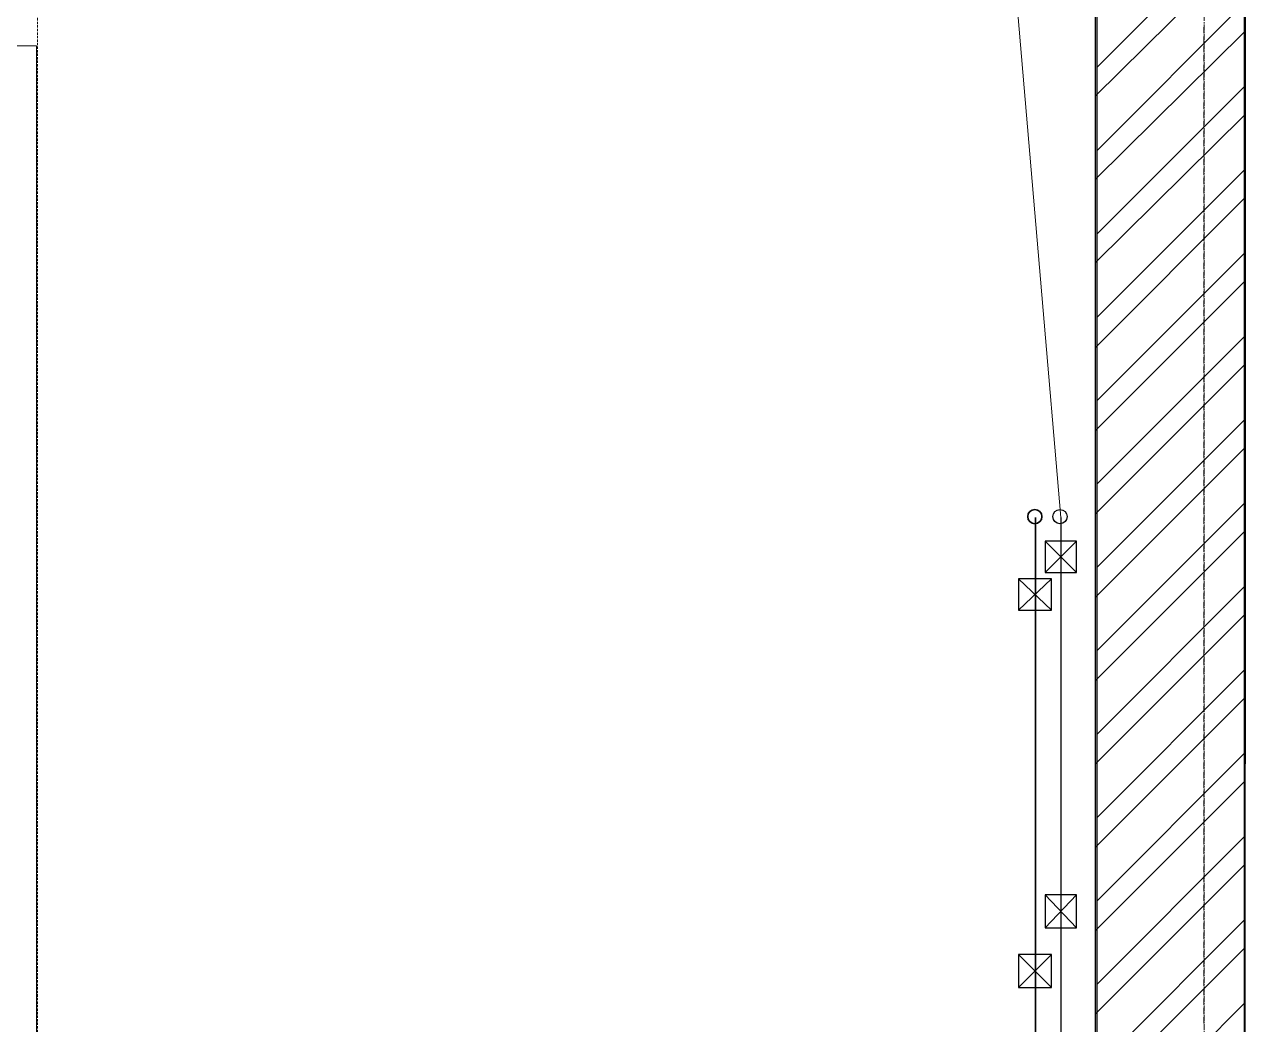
# Model space of a CAD drawing. Header units: millimetres. Extents: x -10178924 to 11692288, y -947381 to 58396.
# Drawn here: x 742931 to 746250, y -784611 to -781919 of the extents above; entities that cross this region are included whole.
import ezdxf

# ---------------------------------------------------------------- set-up
doc = ezdxf.new("R2010")
doc.units = ezdxf.units.MM
doc.linetypes.add('невидимая', pattern=[9.525, 6.35, -3.175])
doc.linetypes.add('осевая', pattern=[50.8, 31.75, -6.35, 6.35, -6.35])
for name, color, linetype, lineweight in [('PDF _0', 7, 'Continuous', 9), ('PDF _Текст', 7, 'Continuous', 5), ('Контур пол Подвал', 7, 'Continuous', 9), ('Размеры осевые', 153, 'Continuous', 9), ('Стены.1', 7, 'Continuous', 25), ('ШТРИХОВКА', 252, 'Continuous', 15)]:
    doc.layers.add(name, color=color, linetype=linetype, lineweight=lineweight)
for name, color, linetype in [('PDF _ВК_В1', 5, 'Continuous'), ('PDF _ВК_Т3', 1, 'Continuous'), ('PDF _Стены внутр.1', 7, 'Continuous'), ('PDF _Стены.1', 7, 'Continuous'), ('Стены внутр.1', 7, 'Continuous')]:
    doc.layers.add(name, color=color, linetype=linetype)
for name, color, linetype, true_color in [('PDF _Контур пол Подвал', 7, 'Continuous', 0xcd6928), ('PDF _Размеры осевые', 7, 'Continuous', 0x5d6970), ('PDF _штриховка', 7, 'Continuous', 0x95834a)]:
    doc.layers.add(name, color=color, linetype=linetype, true_color=true_color)

# ---------------------------------------------------------------- blocks, each defined once
blk = doc.blocks.new('A$C5282721b')
at = {"layer": 'ШТРИХОВКА', "ltscale": 100, "true_color": 0x000000, "transparency": 33554687}
h = blk.add_hatch(dxfattribs=at)
h.set_pattern_fill('ANSI31', color=18, scale=50)
h.set_pattern_definition([(45, (-79853.19, 25128.16), (-112.2532, 112.2532), [])])
h.paths.add_polyline_path([(23461.119, -5698.72), (20726.119, -5698.72), (20726.119, -6098.72), (23461.119, -6098.72), (23461.119, -6515.547), (23861.119, -6515.547), (23861.119, -5328.486), (23461.119, -5328.486)], flags=17)
h.paths.add_polyline_path([(17846.22, -11596.906), (8196.095, -11596.906), (8096.091, -11596.906), (5081.5, -11596.906), (5081.5, -12156.906), (17846.22, -12156.906), (17846.22, -11876.906)], flags=17)
h.paths.add_polyline_path([(8216.705, -5698.72), (8216.779, -6098.72), (19406.923, -6098.72), (19406.923, -5698.72)], flags=16)
h.paths.add_polyline_path([(4011.5, -12156.906), (4011.5, -11596.906), (86.923, -11596.906), (86.923, -9009.38), (86.923, -8929.368), (86.923, -6098.72), (3721.276, -6098.72), (3801.387, -6098.72), (9286.442, -6098.72), (9286.779, -5698.72), (86.923, -5698.72), (86.923, -161.943), (23461.119, -161.943), (23461.119, -4567.801), (23861.119, -4567.801), (23861.119, -3119.021), (23861.119, -2969.021), (23861.119, -161.943), (24472.507, -161.943), (29133.626, -161.943), (29283.626, -161.943), (29940.503, -161.943), (29940.503, 398.057), (-473.077, 398.057), (-473.077, -11800), (-473.077, -12156.906), (-0.293, -12156.906)])
h.paths.add_polyline_path([(23861.119, -9596.906), (23461.119, -9596.906), (23461.119, -11596.906), (18816.22, -11596.906), (18816.22, -12156.906), (23301.119, -12156.906), (23301.119, -15862.111), (25035.25, -15862.111), (25595.277, -15862.111), (25744.391, -15862.111), (25744.391, -15302.111), (23861.119, -15302.111), (23861.119, -12066.906)])
h.paths.add_polyline_path([(23461.119, -8546.906), (23861.119, -8546.906), (23861.119, -7571.566), (23461.119, -7571.566)], flags=17)
at = {"layer": 'Контур пол Подвал', "color": 18, "linetype": 'невидимая', "true_color": 0x000000, "transparency": 33554687}
blk.add_line((20606.923, -5698.72), (20606.923, -161.943), dxfattribs=at)
at = {"layer": 'Размеры осевые', "color": 251, "linetype": 'осевая', "ltscale": 0.5, "transparency": 33554687}
blk.add_line((23750, -19000), (23750, 1500), dxfattribs=at)
at = {"layer": 'Стены внутр.1', "color": 18, "true_color": 0x000000, "transparency": 33554687}
blk.add_line((23861.119, -2969.021), (23861.119, -3119.021), dxfattribs=at)
at = {"layer": 'Стены внутр.1', "color": 18, "linetype": 'Continuous', "true_color": 0x000000, "transparency": 33554687, "flags": 128}
for points in [[(23461.119, -161.943), (23461.119, -4567.801)], [(23861.119, -2969.021), (23861.119, -161.943)], [(23861.119, -4567.801), (23861.119, -3119.021)]]:
    blk.add_lwpolyline(points, dxfattribs=at)
at = {"layer": 'Стены.1', "color": 18, "linetype": 'Continuous', "true_color": 0x000000, "transparency": 33554687}
blk.add_line((23861.119, -161.943), (23861.119, -2969.021), dxfattribs=at)

msp = doc.modelspace()

# ---------------------------------------------------------------- linework, layer by layer
at = {"layer": 'PDF _0', "lineweight": 25}
for points in [[(745680.1, -783394), (745764.8, -783394), (745764.8, -783309.3), (745680.1, -783309.3)], [(745608.2, -783495.6), (745697.1, -783495.6), (745697.1, -783410.9), (745608.2, -783410.9)], [(745680.1, -784350.7), (745764.8, -784350.7), (745764.8, -784261.8), (745680.1, -784261.8)], [(745608.2, -784511.6), (745697.1, -784511.6), (745697.1, -784422.7), (745608.2, -784422.7)]]:
    msp.add_lwpolyline(points, close=True, dxfattribs=at)
for points in [[(745680.1, -783309.3), (745764.8, -783394)], [(745764.8, -783309.3), (745680.2, -783394)], [(745608.2, -783410.9), (745697.1, -783495.6)], [(745697.1, -783410.9), (745608.2, -783495.6)], [(745680.1, -784261.8), (745764.8, -784350.7)], [(745764.8, -784261.8), (745680.2, -784350.7)], [(745608.2, -784422.7), (745697.1, -784511.6)], [(745697.1, -784422.7), (745608.2, -784511.6)]]:
    msp.add_lwpolyline(points, dxfattribs=at)
at = {"layer": 'PDF _ВК_В1', "lineweight": 30}
msp.add_lwpolyline([(745722.5, -783245.8), (745722.5, -785747.6)], dxfattribs=at)
msp.add_circle((745720.4, -783243.7), 19.1, dxfattribs=at)
msp.add_circle((745720.4, -783243.7), 19.1, dxfattribs=at)
at = {"layer": 'PDF _ВК_Т3', "lineweight": 35}
msp.add_lwpolyline([(745654.7, -783245.8), (745654.7, -785527.5)], dxfattribs=at)
msp.add_circle((745652.6, -783243.7), 19.1, dxfattribs=at)
msp.add_circle((745652.6, -783243.7), 19.1, dxfattribs=at)
at = {"layer": 'PDF _Контур пол Подвал', "lineweight": 9}
for points in [[(742962.3, -781975.8), (731862.9, -781975.8)], [(742962.3, -786488.6), (742962.3, -781976)]]:
    msp.add_lwpolyline(points, dxfattribs=at)
at = {"layer": 'PDF _Размеры осевые', "lineweight": 9}
for points in [[(746107.7, -781920.8), (746107.7, -781920.8)], [(746107.7, -781941.9), (746107.7, -781925)], [(746107.7, -781946.2), (746107.7, -781946.2)], [(746107.7, -781967.3), (746107.7, -781950.4)], [(746107.7, -781971.6), (746107.7, -781971.6)], [(746107.7, -781992.7), (746107.7, -781975.8)], [(746107.7, -781997), (746107.7, -781997)], [(746107.7, -782018.1), (746107.7, -782001.2)], [(746107.7, -782022.4), (746107.7, -782022.4)], [(746107.7, -782043.5), (746107.7, -782026.6)], [(746107.7, -782047.8), (746107.7, -782047.8)], [(746107.7, -782068.9), (746107.7, -782052)], [(746107.7, -782073.2), (746107.7, -782073.2)], [(746107.7, -782094.3), (746107.7, -782077.4)], [(746107.7, -782098.6), (746107.7, -782098.6)], [(746107.7, -782119.7), (746107.7, -782102.8)], [(746107.7, -782124), (746107.7, -782124)], [(746107.7, -782145.1), (746107.7, -782128.2)], [(746107.7, -782149.4), (746107.7, -782149.4)], [(746107.7, -782170.5), (746107.7, -782153.6)], [(746107.7, -782174.8), (746107.7, -782174.8)], [(746107.7, -782195.9), (746107.7, -782179)], [(746107.7, -782200.2), (746107.7, -782200.2)], [(746107.7, -782221.3), (746107.7, -782204.4)], [(746107.7, -782225.6), (746107.7, -782225.6)], [(746107.7, -782246.7), (746107.7, -782229.8)], [(746107.7, -782251), (746107.7, -782251)], [(746107.7, -782272.1), (746107.7, -782255.2)], [(746107.7, -782276.4), (746107.7, -782276.4)], [(746107.7, -782297.5), (746107.7, -782280.6)], [(746107.7, -782301.8), (746107.7, -782301.8)], [(746107.7, -782322.9), (746107.7, -782306)], [(746107.7, -782327.2), (746107.7, -782327.2)], [(746107.7, -782348.3), (746107.7, -782331.4)], [(746107.7, -782352.6), (746107.7, -782352.6)], [(746107.7, -782373.7), (746107.7, -782356.8)], [(746107.7, -782378), (746107.7, -782378)], [(746107.7, -782399.1), (746107.7, -782382.2)], [(746107.7, -782403.4), (746107.7, -782403.4)], [(746107.7, -782424.5), (746107.7, -782407.6)], [(746107.7, -782428.8), (746107.7, -782428.8)], [(746107.7, -782449.9), (746107.7, -782433)], [(746107.7, -782454.2), (746107.7, -782454.2)], [(746107.7, -782475.3), (746107.7, -782458.4)], [(746107.7, -782479.6), (746107.7, -782479.6)], [(746107.7, -782500.7), (746107.7, -782483.8)], [(746107.7, -782505), (746107.7, -782505)], [(746107.7, -782526.1), (746107.7, -782509.2)], [(746107.7, -782530.4), (746107.7, -782530.4)], [(746107.7, -782551.5), (746107.7, -782534.6)], [(746107.7, -782555.8), (746107.7, -782555.8)], [(746107.7, -782576.9), (746107.7, -782560)], [(746107.7, -782581.2), (746107.7, -782581.2)], [(746107.7, -782602.3), (746107.7, -782585.4)], [(746107.7, -782606.6), (746107.7, -782606.6)], [(746107.7, -782627.7), (746107.7, -782610.8)], [(746107.7, -782632), (746107.7, -782632)], [(746107.7, -782653.1), (746107.7, -782636.2)], [(746107.7, -782657.4), (746107.7, -782657.4)], [(746107.7, -782678.5), (746107.7, -782661.6)], [(746107.7, -782682.8), (746107.7, -782682.8)], [(746107.7, -782703.9), (746107.7, -782687)], [(746107.7, -782708.2), (746107.7, -782708.2)], [(746107.7, -782729.3), (746107.7, -782712.4)], [(746107.7, -782733.6), (746107.7, -782733.6)], [(746107.7, -782754.7), (746107.7, -782737.8)], [(746107.7, -782759), (746107.7, -782759)], [(746107.7, -782780.1), (746107.7, -782763.2)], [(746107.7, -782784.4), (746107.7, -782784.4)], [(746107.7, -782805.5), (746107.7, -782788.6)], [(746107.7, -782809.8), (746107.7, -782809.8)], [(746107.7, -782830.9), (746107.7, -782814)], [(746107.7, -782835.2), (746107.7, -782835.2)], [(746107.7, -782856.3), (746107.7, -782839.4)], [(746107.7, -782860.6), (746107.7, -782860.6)], [(746107.7, -782881.7), (746107.7, -782864.8)], [(746107.7, -782886), (746107.7, -782886)], [(746107.7, -782907.1), (746107.7, -782890.2)], [(746107.7, -782911.4), (746107.7, -782911.4)], [(746107.7, -782932.5), (746107.7, -782915.6)], [(746107.7, -782936.8), (746107.7, -782936.8)], [(746107.7, -782957.9), (746107.7, -782941)], [(746107.7, -782962.2), (746107.7, -782962.2)], [(746107.7, -782983.3), (746107.7, -782966.4)], [(746107.7, -782987.6), (746107.7, -782987.6)], [(746107.7, -783008.7), (746107.7, -782991.8)], [(746107.7, -783013), (746107.7, -783013)], [(746107.7, -783034.1), (746107.7, -783017.2)], [(746107.7, -783038.4), (746107.7, -783038.4)], [(746107.7, -783059.5), (746107.7, -783042.6)], [(746107.7, -783063.8), (746107.7, -783063.8)], [(746107.7, -783084.9), (746107.7, -783068)], [(746107.7, -783089.2), (746107.7, -783089.2)], [(746107.7, -783110.3), (746107.7, -783093.4)], [(746107.7, -783114.6), (746107.7, -783114.6)], [(746107.7, -783135.7), (746107.7, -783118.8)], [(746107.7, -783140), (746107.7, -783140)], [(746107.7, -783161.1), (746107.7, -783144.2)], [(746107.7, -783165.4), (746107.7, -783165.4)], [(746107.7, -783186.5), (746107.7, -783169.6)], [(746107.7, -783190.8), (746107.7, -783190.8)], [(746107.7, -783211.9), (746107.7, -783195)], [(746107.7, -783216.2), (746107.7, -783216.2)], [(746107.7, -783237.3), (746107.7, -783220.4)], [(746107.7, -783241.6), (746107.7, -783241.6)], [(746107.7, -783262.7), (746107.7, -783245.8)], [(746107.7, -783267), (746107.7, -783267)], [(746107.7, -783288.1), (746107.7, -783271.2)], [(746107.7, -783292.4), (746107.7, -783292.4)], [(746107.7, -783313.5), (746107.7, -783296.6)], [(746107.7, -783317.8), (746107.7, -783317.8)], [(746107.7, -783338.9), (746107.7, -783322)], [(746107.7, -783343.2), (746107.7, -783343.2)], [(746107.7, -783364.3), (746107.7, -783347.4)], [(746107.7, -783368.6), (746107.7, -783368.6)], [(746107.7, -783389.7), (746107.7, -783372.8)], [(746107.7, -783394), (746107.7, -783394)], [(746107.7, -783415.1), (746107.7, -783398.2)], [(746107.7, -783419.4), (746107.7, -783419.4)], [(746107.7, -783440.5), (746107.7, -783423.6)], [(746107.7, -783444.8), (746107.7, -783444.8)], [(746107.7, -783465.9), (746107.7, -783449)], [(746107.7, -783470.2), (746107.7, -783470.2)], [(746107.7, -783491.3), (746107.7, -783474.4)], [(746107.7, -783495.6), (746107.7, -783495.6)], [(746107.7, -783516.7), (746107.7, -783499.8)], [(746107.7, -783521), (746107.7, -783521)], [(746107.7, -783542.1), (746107.7, -783525.2)], [(746107.7, -783546.4), (746107.7, -783546.4)], [(746107.7, -783567.5), (746107.7, -783550.6)], [(746107.7, -783571.8), (746107.7, -783571.8)], [(746107.7, -783592.9), (746107.7, -783576)], [(746107.7, -783597.2), (746107.7, -783597.2)], [(746107.7, -783618.3), (746107.7, -783601.4)], [(746107.7, -783622.6), (746107.7, -783622.6)], [(746107.7, -783643.7), (746107.7, -783626.8)], [(746107.7, -783648), (746107.7, -783648)], [(746107.7, -783669.1), (746107.7, -783652.2)], [(746107.7, -783673.4), (746107.7, -783673.4)], [(746107.7, -783694.5), (746107.7, -783677.6)], [(746107.7, -783698.8), (746107.7, -783698.8)], [(746107.7, -783719.9), (746107.7, -783703)], [(746107.7, -783724.2), (746107.7, -783724.2)], [(746107.7, -783745.3), (746107.7, -783728.4)], [(746107.7, -783749.6), (746107.7, -783749.6)], [(746107.7, -783770.7), (746107.7, -783753.8)], [(746107.7, -783775), (746107.7, -783775)], [(746107.7, -783796.1), (746107.7, -783779.2)], [(746107.7, -783800.4), (746107.7, -783800.4)], [(746107.7, -783821.5), (746107.7, -783804.6)], [(746107.7, -783825.8), (746107.7, -783825.8)], [(746107.7, -783846.9), (746107.7, -783830)], [(746107.7, -783851.2), (746107.7, -783851.2)], [(746107.7, -783872.3), (746107.7, -783855.4)], [(746107.7, -783876.6), (746107.7, -783876.6)], [(746107.7, -783897.7), (746107.7, -783880.8)], [(746107.7, -783902), (746107.7, -783902)], [(746107.7, -783923.1), (746107.7, -783906.2)], [(746107.7, -783927.4), (746107.7, -783927.4)], [(746107.7, -783948.5), (746107.7, -783931.6)], [(746107.7, -783952.8), (746107.7, -783952.8)], [(746107.7, -783973.9), (746107.7, -783957)], [(746107.7, -783978.2), (746107.7, -783978.2)], [(746107.7, -783999.3), (746107.7, -783982.4)], [(746107.7, -784003.6), (746107.7, -784003.6)], [(746107.7, -784024.7), (746107.7, -784007.8)], [(746107.7, -784029), (746107.7, -784029)], [(746107.7, -784050.1), (746107.7, -784033.2)], [(746107.7, -784054.4), (746107.7, -784054.4)], [(746107.7, -784075.5), (746107.7, -784058.6)], [(746107.7, -784079.8), (746107.7, -784079.8)], [(746107.7, -784100.9), (746107.7, -784084)], [(746107.7, -784105.2), (746107.7, -784105.2)], [(746107.7, -784126.3), (746107.7, -784109.4)], [(746107.7, -784130.6), (746107.7, -784130.6)], [(746107.7, -784151.7), (746107.7, -784134.8)], [(746107.7, -784156), (746107.7, -784156)], [(746107.7, -784177.1), (746107.7, -784160.2)], [(746107.7, -784181.4), (746107.7, -784181.4)], [(746107.7, -784202.5), (746107.7, -784185.6)], [(746107.7, -784206.8), (746107.7, -784206.8)], [(746107.7, -784227.9), (746107.7, -784211)], [(746107.7, -784232.2), (746107.7, -784232.2)], [(746107.7, -784253.3), (746107.7, -784236.4)], [(746107.7, -784257.6), (746107.7, -784257.6)], [(746107.7, -784278.7), (746107.7, -784261.8)], [(746107.7, -784283), (746107.7, -784283)], [(746107.7, -784304.1), (746107.7, -784287.2)], [(746107.7, -784308.4), (746107.7, -784308.4)], [(746107.7, -784329.5), (746107.7, -784312.6)], [(746107.7, -784333.8), (746107.7, -784333.8)], [(746107.7, -784354.9), (746107.7, -784338)], [(746107.7, -784359.2), (746107.7, -784359.2)], [(746107.7, -784380.3), (746107.7, -784363.4)], [(746107.7, -784384.6), (746107.7, -784384.6)], [(746107.7, -784405.7), (746107.7, -784388.8)], [(746107.7, -784410), (746107.7, -784410)], [(746107.7, -784431.1), (746107.7, -784414.2)], [(746107.7, -784435.4), (746107.7, -784435.4)], [(746107.7, -784456.5), (746107.7, -784439.6)], [(746107.7, -784460.8), (746107.7, -784460.8)], [(746107.7, -784481.9), (746107.7, -784465)], [(746107.7, -784486.2), (746107.7, -784486.2)], [(746107.7, -784507.3), (746107.7, -784490.4)], [(746107.7, -784511.6), (746107.7, -784511.6)], [(746107.7, -784532.7), (746107.7, -784515.8)], [(746107.7, -784537), (746107.7, -784537)], [(746107.7, -784558.1), (746107.7, -784541.2)], [(746107.7, -784562.4), (746107.7, -784562.4)], [(746107.7, -784583.5), (746107.7, -784566.6)], [(746107.7, -784587.8), (746107.7, -784587.8)], [(746107.7, -784608.9), (746107.7, -784592)]]:
    msp.add_lwpolyline(points, dxfattribs=at)
at = {"layer": 'PDF _Стены внутр.1', "lineweight": 25}
for points in [[(745815.6, -780951.3), (745815.6, -785358.1), (745815.6, -786488.3)], [(746217.8, -783910.4), (746217.8, -783758), (746217.8, -780951.4)], [(745815.6, -789337.6), (746217.8, -789337.6), (746217.8, -788364), (746217.8, -785358.4), (746217.8, -783910.7)]]:
    msp.add_lwpolyline(points, dxfattribs=at)
at = {"layer": 'PDF _Стены.1', "lineweight": 25}
msp.add_lwpolyline([(746827.4, -780951.3), (746217.8, -780951.3), (746217.8, -783757.9)], dxfattribs=at)
at = {"layer": 'PDF _Текст'}
msp.add_lwpolyline([(745722.5, -783245.8), (745341.5, -778784), (745443.1, -778784), (748232.8, -778784)], dxfattribs=at)
at = {"layer": 'PDF _штриховка', "color": 251, "lineweight": 5, "true_color": 0x636466}
for points in [[(745815.6, -782111.3), (746217.8, -781713.3)], [(745815.6, -782335.6), (746217.8, -781937.7)], [(745815.6, -782560), (746217.8, -782162.1)], [(745815.6, -782788.6), (746217.8, -782386.4)], [(745815.6, -783013), (746217.8, -782610.8)], [(745815.6, -783237.3), (746217.8, -782835.2)], [(745815.6, -783461.7), (746217.8, -783059.5)], [(745815.6, -783686.1), (746217.8, -783283.9)], [(745815.6, -783910.4), (746217.8, -783508.3)], [(745815.6, -784134.8), (746217.8, -783732.6)], [(745815.6, -784359.2), (746217.8, -783957)], [(745815.6, -784583.5), (746217.8, -784181.4)], [(745815.6, -784807.9), (746217.8, -784405.8)]]:
    msp.add_lwpolyline(points, dxfattribs=at)

# ---------------------------------------------------------------- block references
msp.add_blockref('A$C5282721b', (722358.6, -780790.4))

doc.saveas('drawing.dxf')
